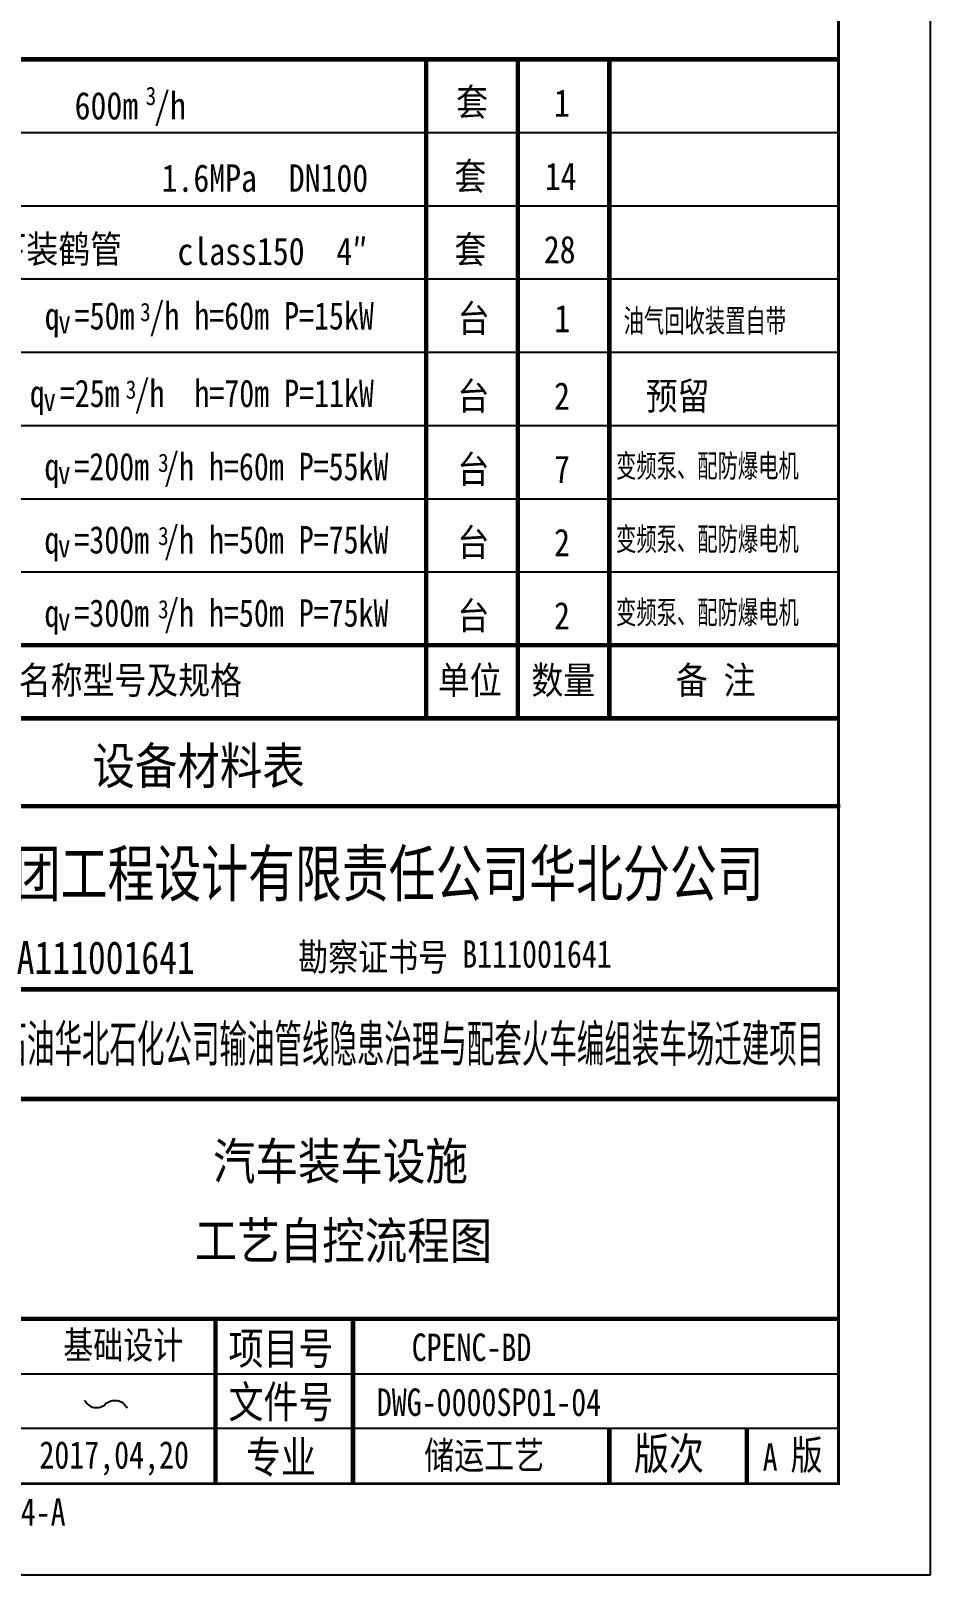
# Model space of a CAD drawing. Header units: millimetres. Extents: x 36820 to 41163, y -3485 to -2358.
# Drawn here: x 40806.7 to 40904.8, y -3068.8 to -2900.1 of the extents above; entities that cross this region are included whole.
import ezdxf
from ezdxf.enums import TextEntityAlignment as Align

# ---------------------------------------------------------------- set-up
doc = ezdxf.new("R2010")
doc.units = ezdxf.units.MM
doc.header["$LTSCALE"] = 6
doc.layers.add('bc', color=7, linetype='Continuous')
doc.layers.add('BDWG', color=7, linetype='Continuous')
doc.styles.add('HZTXT', font='', dxfattribs={"width": 0.8})
doc.styles.add('ST', font='')
doc.styles.get('HZTXT').set_extended_font_data('NSimSun')
doc.styles.get('ST').set_extended_font_data('SimSun')

msp = doc.modelspace()

# ---------------------------------------------------------------- linework, layer by layer
at = {"color": 0}
for p, q in [((40754.836, -2911.228), (40894.836, -2911.228)), ((40754.836, -2911.228), (40894.836, -2911.228)), ((40754.836, -2911.228), (40894.836, -2911.228)), ((40754.836, -2911.228), (40894.836, -2911.228)), ((40754.836, -2911.228), (40894.836, -2911.228)), ((40754.836, -2911.228), (40894.836, -2911.228)), ((40754.836, -2919.228), (40894.836, -2919.228)), ((40754.836, -2927.228), (40894.836, -2927.228)), ((40754.836, -2935.228), (40894.836, -2935.228)), ((40754.836, -2943.228), (40894.836, -2943.228)), ((40754.836, -2951.228), (40894.836, -2951.228)), ((40754.836, -2959.228), (40894.836, -2959.228)), ((40754.836, -2967.228), (40894.836, -2967.228)), ((40754.836, -2975.228), (40894.836, -2975.228))]:
    msp.add_line(p, q, dxfattribs=at)
for q in [(40719.838, -3052.821), (40719.838, -3052.821), (40754.837, -3052.821), (40754.837, -3052.821), (40894.836, -3051.821)]:
    msp.add_line((40894.836, -3052.821), q)
at = {"color": 0, "const_width": 0.5}
for points in [[(40754.836, -2903.228), (40894.836, -2903.228)], [(40849.836, -2975.228), (40849.836, -2903.228)], [(40859.836, -2975.228), (40859.836, -2903.228)], [(40869.836, -2975.228), (40869.836, -2903.228)], [(40754.836, -2967.228), (40894.836, -2967.228)], [(40754.836, -2975.228), (40894.836, -2975.228)]]:
    msp.add_lwpolyline(points, dxfattribs=at)
at = {"const_width": 0.5}
for points in [[(40754.837, -2984.822), (40894.836, -2984.822)], [(40755.041, -2984.822), (40895.04, -2984.822)], [(40754.837, -3004.822), (40894.836, -3004.822)], [(40789.837, -3016.822), (40894.836, -3016.822)], [(40789.837, -3040.821), (40894.836, -3040.821)], [(40826.837, -3058.821), (40826.837, -3040.821)], [(40841.837, -3040.596), (40841.837, -3058.821)], [(40869.836, -3052.821), (40869.836, -3058.821)], [(40884.836, -3052.821), (40884.836, -3058.821)]]:
    msp.add_lwpolyline(points, dxfattribs=at)
msp.add_lwpolyline([(40789.837, -3046.821), (40894.836, -3046.821)])
at = {"color": 0}
msp.add_lwpolyline([(40812.548, -3049.715, 0.5068054), (40814.85, -3050.127, -0.5142256), (40817.167, -3050.57)], format="xyb", dxfattribs=at)
at = {"layer": 'bc', "color": 2, "linetype": 'Continuous', "ltscale": 0.13}
msp.add_lwpolyline([(39433.086, -2474.821), (40904.836, -2474.821), (40904.836, -3068.821), (39433.086, -3068.821)], close=True, dxfattribs=at)
msp.add_lwpolyline([(39433.086, -2474.821), (40904.836, -2474.821), (40904.836, -3068.821), (39433.086, -3068.821)], close=True, dxfattribs=at)
msp.add_lwpolyline([(39433.086, -2474.821), (40904.836, -2474.821), (40904.836, -3068.821), (39433.086, -3068.821)], close=True, dxfattribs=at)
at = {"layer": 'bc', "color": 2, "linetype": 'Continuous', "ltscale": 0.13, "const_width": 0.3}
msp.add_lwpolyline([(39458.086, -2484.821), (40894.836, -2484.821), (40894.836, -3058.821), (39458.086, -3058.821)], close=True, dxfattribs=at)
msp.add_lwpolyline([(39458.086, -2484.821), (40894.836, -2484.821), (40894.836, -3058.821), (39458.086, -3058.821)], close=True, dxfattribs=at)
msp.add_lwpolyline([(39458.086, -2484.821), (40894.836, -2484.821), (40894.836, -3058.821), (39458.086, -3058.821)], close=True, dxfattribs=at)

# ---------------------------------------------------------------- texts
at = {"color": 0, "lineweight": 13, "style": 'ST', "width": 0.85}
for s, height, p in [('600m /h', 3, (40811.462, -2909.798)), ('3', 2, (40819.213, -2908.229)), ('套', 3, (40853.103, -2909.403, -1.629)), ('1', 3, (40863.796, -2909.51, -1.629)), ('设备材料表', 4, (40813.399, -2982.413)), ('汽车装车设施', 4, (40826.567, -3025.607)), ('工艺自控流程图', 4, (40824.574, -3034.287))]:
    msp.add_text(s, height=height, dxfattribs=at).set_placement(p)
at = {"style": 'ST'}
for s, height, width, p in [('1.6MPa  DN100', 3, 0.85, (40820.955, -2917.701)), ('套', 3, 0.85, (40852.913, -2917.51, -1.629)), ('14', 3, 0.85, (40862.784, -2917.51, -1.629)), ('汽柴油汽车下装鹤管', 3, 0.85, (40785.335, -2925.461)), (' class150  4″', 3, 0.85, (40820.955, -2925.701)), ('套', 3, 0.85, (40852.913, -2925.51, -1.629)), ('28', 3, 0.85, (40862.676, -2925.51, -1.629)), ('中国石油集团工程设计有限责任公司华北分公司', 4.99996, 0.75, (40779.251, -2994.677)), ('B111001641', 3, 0.8, (40853.768, -3002.472))]:
    msp.add_text(s, height=height, dxfattribs=dict(at, width=width)).set_placement(p)
at = {"color": 0, "style": 'ST'}
for s, height, width, p in [('q =50m /h h=60m P=15kW', 3, 0.8, (40808.2, -2932.747)), ('3', 2, 0.85, (40818.605, -2931.832)), ('台', 3, 0.85, (40853.279, -2933.04, -1.629)), ('1', 3, 0.85, (40863.829, -2933.04, -1.629)), ('油气回收装置自带', 2.5, 0.65, (40871.384, -2933.04, -1.629)), ('v', 2.5, 0.8, (40809.681, -2933.162)), ('q =25m /h  h=70m P=11kW', 3, 0.8, (40806.575, -2941.217)), ('3', 2, 0.85, (40817.04, -2940.303)), ('台', 3, 0.85, (40853.245, -2941.51, -1.629)), ('2', 3, 0.85, (40863.796, -2941.51, -1.629)), ('预留', 3, 0.85, (40873.796, -2941.51, -1.629)), ('v', 2.5, 0.8, (40808.056, -2941.632)), ('q =200m /h h=60m P=55kW', 3, 0.8, (40808.167, -2949.217)), ('3', 2, 0.85, (40820.57, -2948.303)), ('台', 3, 0.85, (40853.245, -2949.51, -1.629)), ('7', 3, 0.85, (40863.796, -2949.51, -1.629)), ('变频泵、配防爆电机', 2.5, 0.65, (40870.556, -2948.888)), ('v', 2.5, 0.8, (40809.648, -2949.632)), ('q =300m /h h=50m P=75kW', 3, 0.8, (40808.167, -2957.217)), ('3', 2, 0.85, (40820.57, -2956.303)), ('台', 3, 0.85, (40853.245, -2957.51, -1.629)), ('2', 3, 0.85, (40863.796, -2957.51, -1.629)), ('变频泵、配防爆电机', 2.5, 0.65, (40870.556, -2956.888)), ('v', 2.5, 0.8, (40809.648, -2957.632)), ('q =300m /h h=50m P=75kW', 3, 0.8, (40808.167, -2965.217)), ('3', 2, 0.85, (40820.57, -2964.303)), ('台', 3, 0.85, (40853.245, -2965.51, -1.629)), ('变频泵、配防爆电机', 2.5, 0.65, (40870.556, -2964.888)), ('v', 2.5, 0.8, (40809.648, -2965.632)), ('2', 3, 0.85, (40863.796, -2965.51, -1.629)), ('名称型号及规格', 3, 0.85, (40805.374, -2972.562)), ('单位', 3, 0.85, (40851.111, -2972.562)), ('数量', 3, 0.85, (40861.324, -2972.562)), ('备 注', 3, 0.85, (40877.086, -2972.562))]:
    msp.add_text(s, height=height, dxfattribs=dict(at, width=width)).set_placement(p)
at = {"style": 'ST'}
for s, height, width, p in [('勘察证书号', 3, 0.8, (40852.228, -3002.808)), ('中国石油华北石化公司输油管线隐患治理与配套火车编组装车场迁建项目 ', 3.99997, 0.55, (40894.785, -3012.755))]:
    msp.add_text(s, height=height, dxfattribs=dict(at, width=width)).set_placement(p, align=Align.RIGHT)
at = {"color": 7, "style": 'ST', "width": 0.8}
msp.add_text('A111001641', height=3.5714, dxfattribs=at).set_placement((40805.138, -3003.137))
at = {"style": 'ST', "width": 0.8}
for s, p in [('项目号', (40833.982, -3044.097)), ('文件号', (40833.982, -3049.826)), ('专业', (40833.982, -3055.87))]:
    msp.add_text(s, height=3.5, dxfattribs=at).set_placement(p, align=Align.MIDDLE)
msp.add_text('版次', height=3.5, dxfattribs=at).set_placement((40876.333, -3057.294), align=Align.CENTER)
at = {"color": 0, "style": 'ST', "width": 0.8}
msp.add_text('版', height=3.2, dxfattribs=at).set_placement((40891.363, -3057.294), align=Align.CENTER)
at = {"layer": 'bc', "color": 0, "style": 'HZTXT', "width": 0.8}
for s, height, p in [('CPENC-BD', 3, (40854.781, -3043.93)), ('DWG-0000SP01-04', 2.99998, (40856.689, -3049.93)), ('储运工艺', 3, (40856.167, -3055.686)), ('A', 3, (40887.38, -3055.929)), ('BD  -DWG-0000SP01-04-A', 2.99998, (40792.519, -3061.929))]:
    msp.add_text(s, height=height, dxfattribs=at).set_placement(p, align=Align.MIDDLE)
at = {"layer": 'BDWG', "color": 0, "style": 'ST', "width": 0.8}
for s, p in [('基础设计', (40810.223, -3045.187)), ('2017,04,20', (40807.615, -3057.187))]:
    msp.add_text(s, height=3, rotation=359.99993, dxfattribs=at).set_placement(p)

doc.saveas('drawing.dxf')
